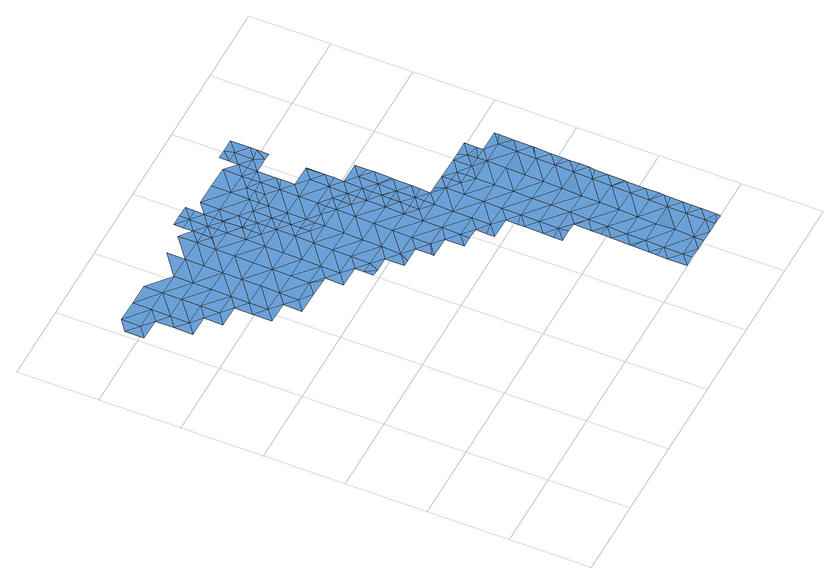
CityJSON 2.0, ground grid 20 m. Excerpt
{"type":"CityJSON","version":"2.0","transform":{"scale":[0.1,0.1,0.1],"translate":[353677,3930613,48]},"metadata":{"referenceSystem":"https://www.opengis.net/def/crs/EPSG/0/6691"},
"CityObjects":{
"waterbody1":{"type":"WaterBody","attributes":{"name":"3","class":"1140","function":"1","WaterBodyRiverFloodingRiskAttribute.description":"6","WaterBodyRiverFloodingRiskAttribute.rankOrg":"2","WaterBodyRiverFloodingRiskAttribute.adminType":"2","WaterBodyRiverFloodingRiskAttribute.scale":"L2"},"geometry":[{"type":"MultiSurface","lod":"1","boundaries":[[[0,1,2]],[[3,0,2]],[[2,1,4]],[[5,6,7]],[[8,5,7]],[[9,3,2]],[[10,4,6]],[[5,10,6]],[[9,2,4]],[[9,4,10]],[[8,11,5]],[[12,3,9]],[[8,13,14]],[[10,5,15]],[[11,8,14]],[[14,13,16]],[[15,5,11]],[[9,10,17]],[[18,19,20]],[[21,11,14]],[[12,9,17]],[[16,21,14]],[[20,22,18]],[[10,15,17]],[[16,18,22]],[[20,19,23]],[[24,15,11]],[[22,21,16]],[[25,12,17]],[[26,23,27]],[[23,28,20]],[[29,22,20]],[[24,11,21]],[[17,15,30]],[[31,25,17]],[[26,28,23]],[[32,21,22]],[[30,15,24]],[[27,33,26]],[[29,32,22]],[[20,28,29]],[[34,24,21]],[[31,17,30]],[[35,28,26]],[[33,35,26]],[[34,21,32]],[[30,24,34]],[[36,29,28]],[[34,37,30]],[[30,38,31]],[[39,35,33]],[[36,32,29]],[[40,28,35]],[[38,30,37]],[[38,41,31]],[[28,40,36]],[[42,34,32]],[[35,39,43]],[[44,45,43]],[[46,32,36]],[[47,37,34]],[[48,35,43]],[[40,35,48]],[[42,32,46]],[[42,47,34]],[[49,38,37]],[[48,50,40]],[[45,44,51]],[[43,45,48]],[[36,40,50]],[[52,46,36]],[[50,53,36]],[[54,55,56]],[[51,57,45]],[[49,58,38]],[[59,51,54]],[[37,47,49]],[[54,56,59]],[[52,36,53]],[[42,46,52]],[[59,57,51]],[[48,45,60]],[[56,61,59]],[[62,49,47]],[[60,45,57]],[[47,42,63]],[[50,48,64]],[[42,52,63]],[[63,65,47]],[[62,47,66]],[[67,57,59]],[[68,61,69]],[[70,68,69]],[[71,49,62]],[[48,60,64]],[[67,59,61]],[[58,49,72]],[[66,47,65]],[[53,50,73]],[[72,49,71]],[[74,63,52]],[[68,67,61]],[[75,66,65]],[[57,76,60]],[[50,64,73]],[[67,76,57]],[[77,74,52]],[[52,53,77]],[[70,78,68]],[[79,75,65]],[[80,81,63]],[[80,63,74]],[[53,73,77]],[[65,63,81]],[[82,83,84]],[[65,85,79]],[[64,60,86]],[[78,87,68]],[[65,81,88]],[[84,83,78]],[[73,64,89]],[[68,90,67]],[[60,76,86]],[[65,88,85]],[[91,74,77]],[[92,83,82]],[[93,94,73]],[[93,73,89]],[[95,64,86]],[[77,73,94]],[[89,64,95]],[[67,96,76]],[[87,78,83]],[[90,68,87]],[[90,96,67]],[[85,88,97]],[[98,99,77]],[[97,88,100]],[[98,77,94]],[[101,85,97]],[[91,77,99]],[[97,102,101]],[[103,89,95]],[[104,102,105]],[[104,101,102]],[[106,107,108]],[[100,109,97]],[[108,107,92]],[[86,76,110]],[[87,83,111]],[[112,90,87]],[[83,92,111]],[[110,76,96]],[[105,102,113]],[[103,95,114]],[[115,102,97]],[[95,86,116]],[[117,118,119]],[[92,107,111]],[[106,120,107]],[[121,117,119]],[[95,116,114]],[[112,87,111]],[[90,122,96]],[[86,110,116]],[[97,109,115]],[[112,122,90]],[[118,123,124]],[[125,126,127]],[[128,110,96]],[[124,123,129]],[[115,109,130]],[[113,102,131]],[[126,125,120]],[[118,117,123]],[[121,132,117]],[[122,128,96]],[[133,114,116]],[[134,135,129]],[[136,137,138]],[[139,125,127]],[[102,115,131]],[[123,134,129]],[[111,107,140]],[[110,141,116]],[[107,120,140]],[[136,142,137]],[[135,134,143]],[[130,144,115]],[[145,123,117]],[[146,133,116]],[[147,144,130]],[[141,148,116]],[[120,125,140]],[[149,150,143]],[[138,151,136]],[[113,131,152]],[[134,149,143]],[[112,153,122]],[[112,111,154]],[[148,146,116]],[[145,117,132]],[[136,155,142]],[[110,156,141]],[[144,157,115]],[[115,157,131]],[[154,111,140]],[[154,158,112]],[[159,142,155]],[[110,128,156]],[[160,134,123]],[[161,128,122]],[[162,136,151]],[[159,163,164]],[[165,145,132]],[[166,161,122]],[[149,167,150]],[[139,168,125]],[[112,158,153]],[[166,122,153]],[[155,163,159]],[[167,169,170]],[[164,163,139]],[[170,150,167]],[[125,171,140]],[[157,172,131]],[[173,141,156]],[[174,149,134]],[[161,175,128]],[[160,123,145]],[[162,176,136]],[[175,177,128]],[[167,178,169]],[[169,178,179]],[[163,168,139]],[[156,128,180]],[[179,178,162]],[[181,153,158]],[[165,182,145]],[[183,167,149]],[[184,172,157]],[[180,128,177]],[[180,185,156]],[[156,186,173]],[[155,136,176]],[[187,163,155]],[[152,131,188]],[[174,134,160]],[[154,140,171]],[[185,186,156]],[[174,183,149]],[[125,168,171]],[[189,158,154]],[[176,162,178]],[[190,181,158]],[[131,172,188]],[[191,178,167]],[[187,155,176]],[[192,145,182]],[[145,193,160]],[[163,194,168]],[[195,154,171]],[[183,191,167]],[[184,196,172]],[[189,190,158]],[[197,174,160]],[[196,198,172]],[[199,188,172]],[[189,154,195]],[[163,187,194]],[[194,200,168]],[[192,182,201]],[[193,197,160]],[[199,172,198]],[[176,178,202]],[[145,192,193]],[[171,168,200]],[[174,197,183]],[[202,178,191]],[[176,203,187]],[[202,203,176]],[[204,190,189]],[[201,205,192]],[[206,189,195]],[[195,171,207]],[[183,208,191]],[[205,201,209]],[[210,206,195]],[[205,211,192]],[[171,200,207]],[[212,208,183]],[[193,192,211]],[[194,187,213]],[[214,200,194]],[[215,216,189]],[[204,189,216]],[[217,202,191]],[[189,206,215]],[[183,197,212]],[[187,203,213]],[[195,207,210]],[[218,219,193]],[[193,219,197]],[[193,211,218]],[[214,194,213]],[[220,207,200]],[[221,206,210]],[[197,222,212]],[[223,197,219]],[[217,191,208]],[[217,224,202]],[[225,220,200]],[[197,223,222]],[[226,210,207]],[[222,227,212]],[[203,202,224]],[[203,228,213]],[[200,214,225]],[[229,221,210]],[[212,230,208]],[[212,227,230]],[[226,207,220]],[[217,208,231]],[[203,224,228]],[[208,230,231]],[[232,225,214]],[[229,210,226]],[[214,213,233]],[[234,217,231]],[[217,235,224]],[[233,213,228]],[[235,217,234]],[[236,220,225]],[[237,228,224]],[[235,238,224]],[[239,229,226]],[[232,214,233]],[[236,226,220]],[[237,224,238]],[[240,239,226]],[[241,228,237]],[[236,225,232]],[[233,228,242]],[[242,228,241]],[[243,240,226]],[[244,245,233]],[[233,245,232]],[[244,233,242]],[[226,236,243]],[[246,236,232]],[[245,247,232]],[[247,246,232]],[[248,243,236]],[[243,249,240]],[[246,248,236]],[[243,248,250]],[[243,250,249]]]}]},
"waterbody2":{"type":"WaterBody","attributes":{"name":"3","class":"1140","function":"1","WaterBodyRiverFloodingRiskAttribute.description":"6","WaterBodyRiverFloodingRiskAttribute.rankOrg":"1","WaterBodyRiverFloodingRiskAttribute.adminType":"2","WaterBodyRiverFloodingRiskAttribute.scale":"L2"},"geometry":[{"type":"MultiSurface","lod":"1","boundaries":[[[104,85,101]],[[251,104,105]],[[79,251,75]],[[71,62,75]],[[252,72,253]],[[254,253,105]],[[105,253,251]],[[251,253,72]],[[71,75,251]],[[71,251,72]],[[62,66,75]],[[79,85,251]],[[85,104,251]],[[255,256,253]],[[252,253,256]],[[253,257,255]],[[257,253,254]]]}]},
"waterbody3":{"type":"WaterBody","attributes":{"name":"3","class":"1140","function":"1","WaterBodyRiverFloodingRiskAttribute.description":"6","WaterBodyRiverFloodingRiskAttribute.rankOrg":"1","WaterBodyRiverFloodingRiskAttribute.adminType":"2","WaterBodyRiverFloodingRiskAttribute.scale":"L2"},"geometry":[{"type":"MultiSurface","lod":"1","boundaries":[[[258,259,260]],[[261,262,263]],[[264,99,109]],[[93,103,265]],[[114,133,266]],[[148,141,267]],[[141,173,267]],[[268,267,186]],[[173,186,267]],[[186,185,269]],[[261,263,270]],[[185,180,269]],[[103,114,265]],[[265,114,266]],[[271,265,266]],[[272,94,265]],[[271,272,265]],[[258,260,271]],[[273,274,260]],[[260,274,271]],[[274,275,272]],[[153,181,276]],[[166,153,276]],[[262,268,263]],[[99,272,275]],[[99,98,272]],[[259,277,278]],[[277,259,258]],[[80,74,264]],[[186,263,268]],[[263,186,269]],[[263,269,270]],[[270,269,279]],[[279,269,280]],[[181,190,276]],[[281,276,190]],[[282,276,281]],[[81,100,88]],[[264,74,91]],[[100,81,264]],[[81,80,264]],[[100,264,109]],[[91,99,264]],[[94,93,265]],[[93,89,103]],[[130,109,275]],[[109,99,275]],[[144,147,283]],[[274,283,147]],[[283,274,284]],[[283,284,196]],[[283,196,184]],[[275,147,130]],[[98,94,272]],[[144,283,157]],[[274,147,275]],[[274,273,284]],[[184,157,283]],[[271,274,272]],[[258,271,285]],[[268,285,267]],[[285,271,266]],[[146,148,267]],[[285,266,146]],[[285,146,267]],[[133,146,266]],[[175,161,286]],[[177,175,286]],[[286,180,177]],[[286,269,180]],[[286,280,269]],[[282,280,286]],[[277,258,285]],[[277,285,287]],[[287,285,268]],[[286,276,282]],[[276,286,161]],[[276,161,166]]]}]},
"waterbody4":{"type":"WaterBody","attributes":{"name":"3","class":"1140","function":"1","WaterBodyRiverFloodingRiskAttribute.description":"6","WaterBodyRiverFloodingRiskAttribute.rankOrg":"1","WaterBodyRiverFloodingRiskAttribute.adminType":"2","WaterBodyRiverFloodingRiskAttribute.scale":"L2"},"geometry":[{"type":"MultiSurface","lod":"1","boundaries":[[[288,289,290]],[[291,292,293]],[[199,294,295]],[[290,289,294]],[[292,295,293]],[[290,294,196]],[[198,196,294]],[[199,198,294]],[[199,295,292]],[[296,293,295]],[[296,295,297]],[[297,295,294]],[[297,294,289]]]}]},
"waterbody5":{"type":"WaterBody","attributes":{"name":"3","class":"1140","function":"1","WaterBodyRiverFloodingRiskAttribute.description":"6","WaterBodyRiverFloodingRiskAttribute.rankOrg":"1","WaterBodyRiverFloodingRiskAttribute.adminType":"2","WaterBodyRiverFloodingRiskAttribute.scale":"L2"},"geometry":[{"type":"MultiSurface","lod":"1","boundaries":[[[298,239,240]],[[216,299,300]],[[239,298,301]],[[300,299,229]],[[302,301,298]],[[301,302,303]],[[303,300,301]],[[301,229,239]],[[229,301,300]],[[221,229,299]],[[215,299,216]],[[221,299,206]],[[206,299,215]]]}]}
},
"vertices":[
[3,1032,22],[2,986,22],[31,1008,22],[32,1055,22],[59,985,22],[86,915,22],[59,939,22],[58,893,22],[114,892,22],[88,1008,22],[87,961,22],[143,915,22],[89,1054,22],[113,845,22],[142,868,22],[144,961,22],[170,844,22],[144,1007,22],[170,799,22],[169,752,22],[197,775,22],[199,867,22],[198,821,22],[225,751,22],[200,914,22],[145,1053,22],[253,727,22],[224,705,22],[254,774,22],[255,820,22],[200,960,22],[201,1006,22],[256,866,22],[282,704,22],[256,913,22],[310,727,21],[312,819,22],[257,959,22],[258,1005,22],[330,703,21],[311,773,22],[259,1051,22],[313,912,22],[338,703,21],[337,657,21],[366,680,21],[312,865,22],[314,958,22],[367,726,21],[315,1004,22],[367,772,22],[394,656,20],[369,864,22],[368,818,22],[394,634,20],[393,610,20],[410,609,20],[423,679,20],[315,1050,22],[422,633,20],[423,725,21],[450,609,19],[342,981,22],[370,911,22],[424,771,22],[370,957,22],[342,980,22],[479,632,20],[478,585,19],[449,562,19],[465,562,19],[343,1003,22],[343,1027,22],[425,817,22],[398,887,22],[343,980,22],[479,678,20],[426,863,22],[506,561,19],[371,980,22],[398,910,22],[399,933,22],[505,516,19],[534,538,19],[505,521,19],[399,979,22],[480,724,21],[534,584,18],[399,934,22],[453,794,22],[535,631,19],[426,887,22],[561,515,18],[453,817,22],[453,840,22],[481,770,22],[536,677,20],[427,956,22],[454,863,22],[454,886,22],[427,933,22],[399,980,22],[428,1002,22],[481,794,22],[400,1002,22],[400,1026,22],[588,468,17],[590,491,17],[561,468,17],[455,933,22],[537,723,20],[590,537,18],[591,583,17],[429,1049,22],[510,793,22],[484,955,22],[538,769,21],[752,26,8],[724,50,8],[724,3,8],[618,467,16],[752,3,8],[592,630,18],[753,72,8],[725,76,8],[646,444,16],[617,439,16],[617,421,16],[593,676,19],[725,96,8],[483,932,22],[485,1001,22],[780,2,8],[538,793,21],[754,118,8],[726,135,9],[700,304,14],[671,302,14],[671,281,14],[673,420,15],[646,490,16],[565,746,20],[672,328,15],[726,142,9],[512,955,22],[809,25,9],[566,792,21],[512,932,22],[566,769,21],[754,164,9],[727,188,10],[703,281,14],[485,1048,22],[620,606,17],[647,536,16],[701,351,15],[593,722,20],[513,977,22],[648,582,17],[673,374,15],[810,72,10],[621,653,18],[728,280,13],[702,397,15],[673,390,15],[808,2,9],[620,629,18],[755,211,11],[702,443,15],[727,235,12],[727,214,11],[703,489,16],[541,1000,22],[594,745,20],[810,118,8],[621,675,19],[757,303,14],[622,698,19],[756,257,12],[728,277,13],[622,699,19],[648,606,17],[837,1,9],[811,164,9],[541,977,22],[622,721,19],[622,745,20],[757,350,15],[542,1047,22],[705,581,16],[676,605,17],[812,210,11],[866,24,9],[866,71,10],[758,396,15],[704,535,16],[569,976,22],[867,117,9],[569,1000,22],[570,1023,22],[759,442,15],[865,1,9],[813,256,12],[813,302,13],[694,605,16],[893,10,9],[733,558,16],[760,488,15],[869,209,11],[893,0,8],[760,534,15],[894,47,9],[868,163,10],[814,349,15],[815,395,15],[733,581,16],[733,604,16],[869,255,12],[894,72,9],[895,93,9],[816,487,17],[761,557,15],[896,139,9],[895,123,9],[870,301,13],[816,441,15],[817,533,17],[896,151,10],[871,348,14],[789,557,15],[896,185,10],[897,232,11],[872,440,15],[872,394,14],[897,236,11],[898,278,12],[873,487,16],[899,324,13],[898,308,13],[818,556,16],[846,556,16],[899,347,14],[899,371,14],[874,533,17],[900,387,14],[900,416,14],[901,463,15],[901,459,15],[902,509,15],[902,555,16],[902,544,16],
[371,1003,22],[343,1050,22],[372,1049,22],[401,1049,22],[372,1073,22],[344,1073,22],[401,1072,22],
[596,861,21],[623,883,21],[568,884,22],[679,761,20],[679,790,20],[651,768,20],[426,910,22],[482,816,22],[538,815,22],[594,768,20],[623,791,21],[650,721,19],[679,744,20],[539,861,22],[482,862,22],[568,918,22],[540,908,22],[483,909,22],[649,629,18],[624,837,21],[625,883,21],[678,702,19],[678,697,19],[677,630,17],[677,652,18],[541,954,22],[568,931,22],[595,814,21],[649,675,18],[624,816,21],
[626,975,22],[627,1005,22],[609,976,22],[571,1070,22],[570,1046,22],[594,1069,22],[598,999,22],[599,1046,22],[628,1069,22],[627,1022,22],
[846,572,16],[761,580,15],[790,603,15],[818,580,15],[847,602,15],[811,603,15]
]}
